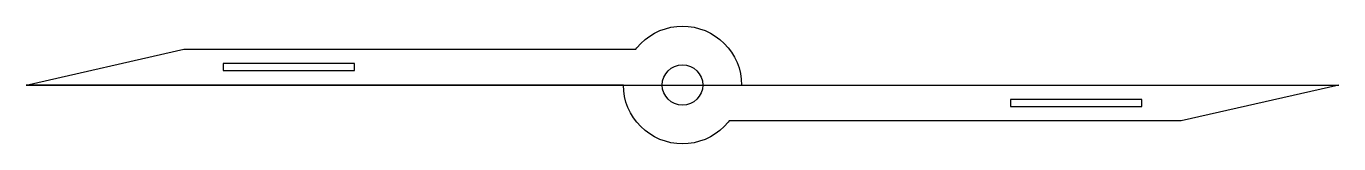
# Model space of a CAD drawing. Header units: millimetres. Extents: x -90 to 90, y -8 to 8.
import ezdxf

# ---------------------------------------------------------------- set-up
doc = ezdxf.new("R2010")
doc.units = ezdxf.units.MM
for name, color, linetype in [('CUT_INNER', 6, 'Continuous'), ('CUT_OUTER', 1, 'Continuous'), ('GUIDE', 3, 'Continuous')]:
    doc.layers.add(name, color=color, linetype=linetype)

msp = doc.modelspace()

# ---------------------------------------------------------------- linework, layer by layer
at = {"layer": 'CUT_INNER'}
for points in [[(-63, 1.975), (-45, 1.975), (-45, 2.975), (-63, 2.975)], [(45, -2.975), (63, -2.975), (63, -1.975), (45, -1.975)]]:
    msp.add_lwpolyline(points, close=True, dxfattribs=at)
msp.add_circle((0, 0), 2.78, dxfattribs=at)
at = {"layer": 'CUT_OUTER'}
msp.add_lwpolyline([(68.4, -4.95), (6.4012, -4.95), (6.2614, -5.1386), (5.7276, -5.7276), (5.1386, -6.2614), (4.5001, -6.7349), (3.8183, -7.1436), (3.0997, -7.4834), (2.3513, -7.7512), (1.5802, -7.9444), (0.7939, -8.061), (0, -8.1), (-0.7939, -8.061), (-1.5802, -7.9444), (-2.3513, -7.7512), (-3.0997, -7.4834), (-3.8183, -7.1436), (-4.5001, -6.7349), (-5.1386, -6.2614), (-5.7276, -5.7276), (-6.2614, -5.1386), (-6.7349, -4.5001), (-7.1436, -3.8183), (-7.4834, -3.0997), (-7.7512, -2.3513), (-7.9444, -1.5802), (-8.061, -0.7939), (-8.1, 0), (-68.4, 0), (-90, 0), (-68.4, 4.95), (-6.4012, 4.95), (-6.2614, 5.1386), (-5.7276, 5.7276), (-5.1386, 6.2614), (-4.5001, 6.7349), (-3.8183, 7.1436), (-3.0997, 7.4834), (-2.3513, 7.7512), (-1.5802, 7.9444), (-0.7939, 8.061), (0, 8.1), (0.7939, 8.061), (1.5802, 7.9444), (2.3513, 7.7512), (3.0997, 7.4834), (3.8183, 7.1436), (4.5001, 6.7349), (5.1386, 6.2614), (5.7276, 5.7276), (6.2614, 5.1386), (6.7349, 4.5001), (7.1436, 3.8183), (7.4834, 3.0997), (7.7512, 2.3513), (7.9444, 1.5802), (8.061, 0.7939), (8.1, 0), (90, 0)], close=True, dxfattribs=at)
at = {"layer": 'GUIDE'}
msp.add_lwpolyline([(-90, 0), (90, 0)], dxfattribs=at)

doc.saveas('drawing.dxf')
